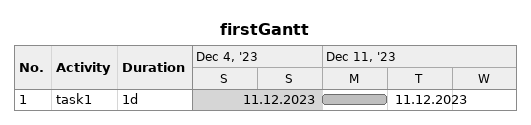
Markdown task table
firstGantt

| ID | Task | Duration | Start | Finish |
|---|---|---|---|---|
| 1 | task1 | 1d | 2023-12-11 | 2023-12-11 |
